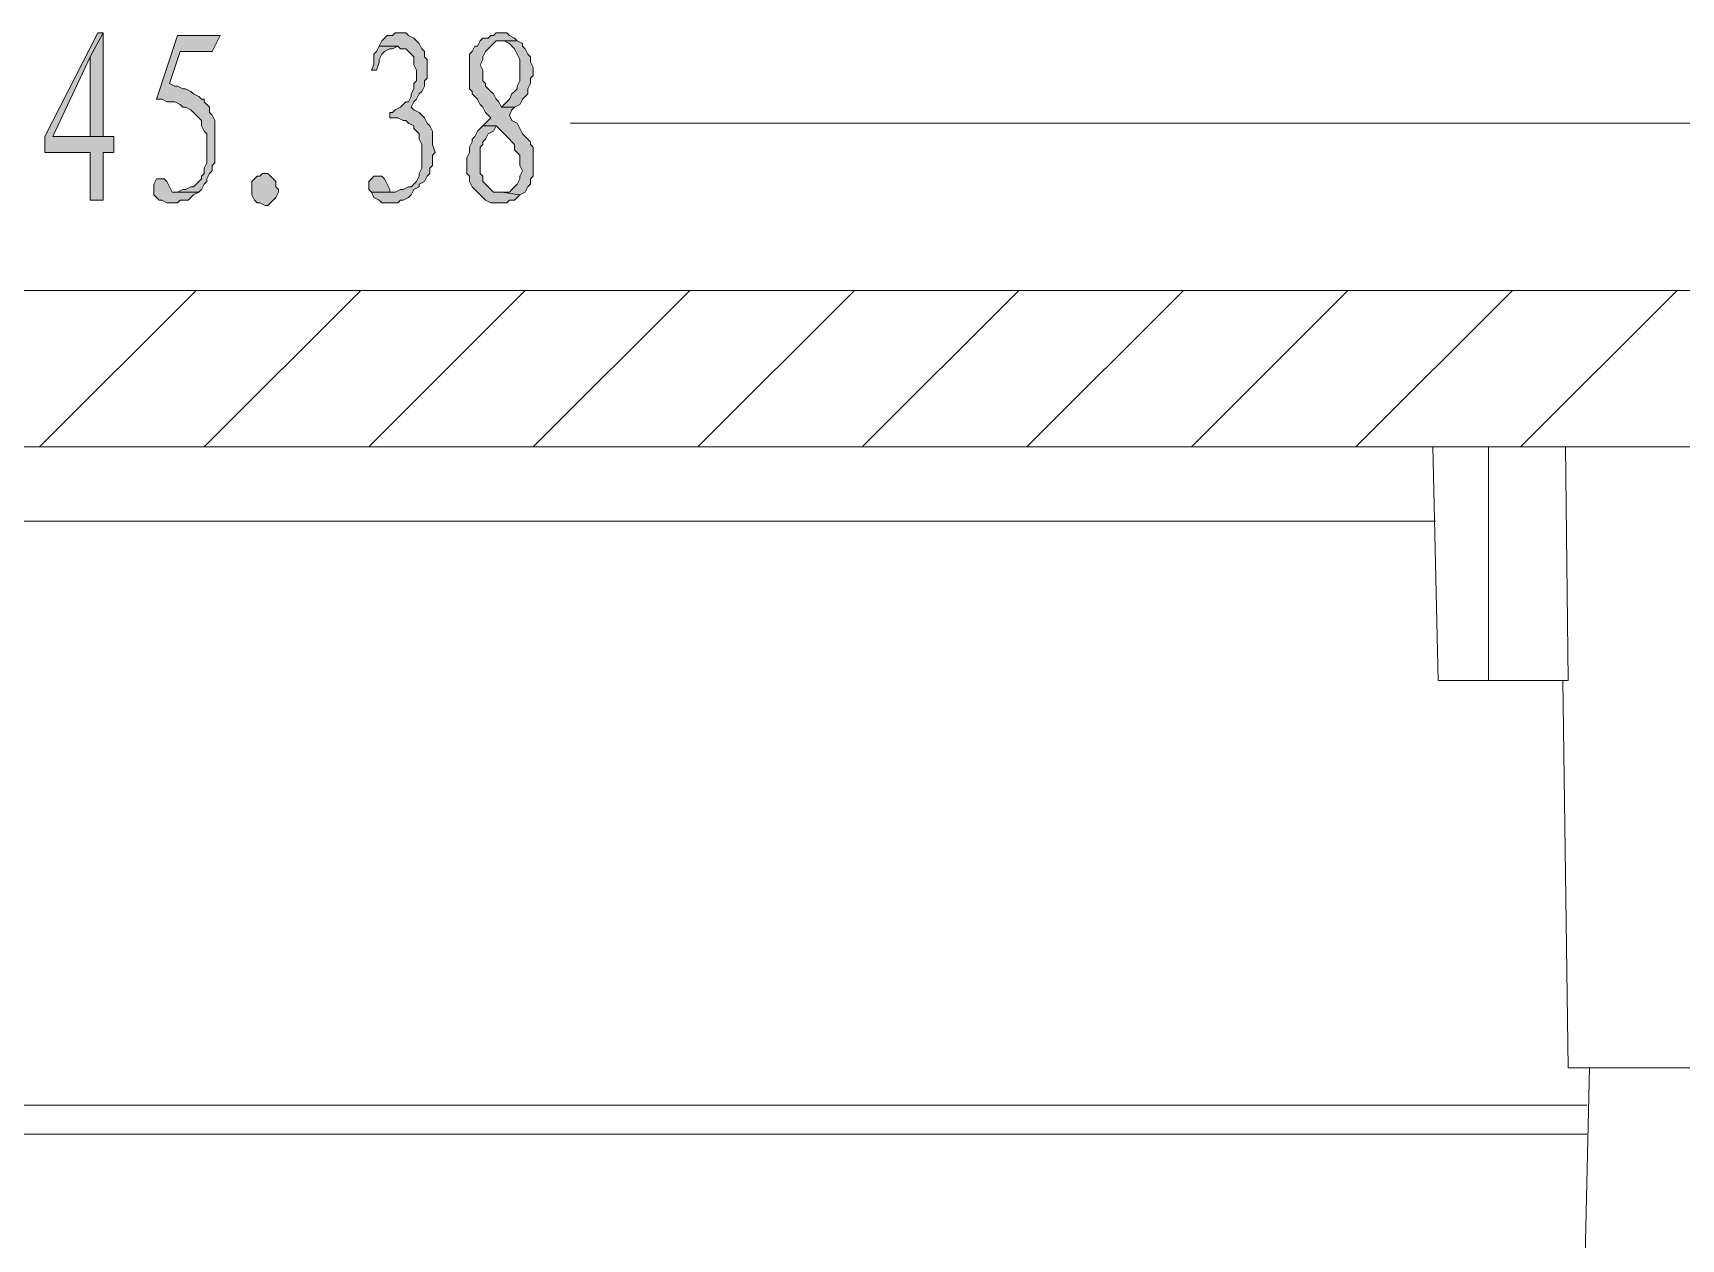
# Model space of a CAD drawing. Header units: millimetres. Extents: x 7 to 289, y 10 to 206.
# Drawn here: x 86.08 to 112.37, y 67.53 to 86.78 of the extents above; entities that cross this region are included whole.
import ezdxf

# ---------------------------------------------------------------- set-up
doc = ezdxf.new("R2010")
doc.units = ezdxf.units.MM

msp = doc.modelspace()

# ---------------------------------------------------------------- hatches: boundary and pattern name
at = {"true_color": 0xdda500}
h = msp.add_hatch(color=42, dxfattribs=at)
h.dxf.hatch_style = 2
h.paths.add_polyline_path([(87.198906, 86.775219), (87.114239, 86.775219), (86.267572, 85.124219), (86.267572, 84.870219), (86.987239, 84.870219), (86.987239, 84.108219), (87.198906, 84.108219), (87.198906, 84.870219), (87.368239, 84.870219), (87.368239, 85.124219), (87.198906, 85.124219), (86.394572, 85.124219), (86.987239, 86.394219)])
h = msp.add_hatch(color=42, dxfattribs=at)
h.dxf.hatch_style = 2
h.paths.add_polyline_path([(87.198906, 86.775219), (86.987239, 86.394219), (86.987239, 85.124219), (86.394572, 85.124219), (87.198906, 85.124219)])
h = msp.add_hatch(color=42, dxfattribs=at)
h.dxf.hatch_style = 2
h.paths.add_polyline_path([(91.940239, 86.775219), (91.855572, 86.775219), (91.813239, 86.732886), (91.728572, 86.732886), (91.686239, 86.690553), (91.643906, 86.648219), (91.601572, 86.563553), (91.897906, 86.563553), (91.940239, 86.521219), (92.024906, 86.521219), (92.067239, 86.478886), (92.109572, 86.436553), (92.151906, 86.394219), (92.151906, 86.351886), (92.151906, 86.267219), (92.194239, 86.182553), (92.194239, 86.097886), (92.194239, 86.013219), (92.151906, 85.970886), (92.151906, 85.886219), (92.109572, 85.801553), (92.109572, 85.759219), (92.067239, 85.674553), (92.024906, 85.674553), (91.982572, 85.632219), (91.940239, 85.589886), (91.855572, 85.547553), (91.813239, 85.505219), (91.770906, 85.505219), (91.770906, 85.420553), (91.813239, 85.420553), (91.897906, 85.420553), (91.982572, 85.378219), (92.024906, 85.378219), (92.067239, 85.335886), (92.151906, 85.293553), (92.151906, 85.251219), (92.194239, 85.208886), (92.236572, 85.166553), (92.236572, 85.081886), (92.278906, 84.997219), (92.278906, 84.954886), (92.278906, 84.870219), (92.278906, 84.785553), (92.278906, 84.700886), (92.278906, 84.616219), (92.236572, 84.531553), (92.236572, 84.489219), (92.194239, 84.404553), (92.151906, 84.362219), (92.109572, 84.319886), (92.067239, 84.319886), (91.982572, 84.277553), (91.940239, 84.277553), (91.855572, 84.235219), (91.770906, 84.235219), (91.474572, 84.235219), (91.516906, 84.150553), (91.601572, 84.108219), (91.643906, 84.065886), (91.728572, 84.065886), (91.770906, 84.065886), (91.813239, 84.065886), (91.897906, 84.065886), (91.940239, 84.108219), (91.982572, 84.108219), (92.067239, 84.150553), (92.109572, 84.192886), (92.151906, 84.277553), (92.236572, 84.319886), (92.236572, 84.362219), (92.321239, 84.404553), (92.363572, 84.489219), (92.405906, 84.531553), (92.405906, 84.616219), (92.448239, 84.658553), (92.448239, 84.743219), (92.448239, 84.827886), (92.490572, 84.870219), (92.448239, 84.997219), (92.448239, 85.081886), (92.448239, 85.124219), (92.448239, 85.208886), (92.405906, 85.293553), (92.363572, 85.335886), (92.321239, 85.420553), (92.278906, 85.462886), (92.236572, 85.505219), (92.151906, 85.547553), (92.109572, 85.589886), (92.151906, 85.674553), (92.194239, 85.716886), (92.236572, 85.801553), (92.278906, 85.843886), (92.321239, 85.928553), (92.321239, 86.013219), (92.363572, 86.055553), (92.363572, 86.140219), (92.363572, 86.182553), (92.363572, 86.267219), (92.363572, 86.351886), (92.321239, 86.394219), (92.321239, 86.478886), (92.278906, 86.521219), (92.236572, 86.605886), (92.194239, 86.648219), (92.151906, 86.690553), (92.067239, 86.732886), (92.024906, 86.775219)])
h = msp.add_hatch(color=42, dxfattribs=at)
h.dxf.hatch_style = 2
h.paths.add_polyline_path([(93.548906, 86.775219), (93.464239, 86.775219), (93.421906, 86.732886), (93.379572, 86.732886), (93.337239, 86.690553), (93.252572, 86.690553), (93.210239, 86.648219), (93.167906, 86.563553), (93.125572, 86.563553), (93.083239, 86.478886), (93.040906, 86.436553), (93.040906, 86.351886), (93.040906, 86.267219), (93.040906, 86.182553), (93.040906, 86.140219), (93.040906, 86.055553), (93.040906, 85.970886), (93.040906, 85.886219), (93.083239, 85.843886), (93.083239, 85.801553), (93.125572, 85.759219), (93.167906, 85.716886), (93.210239, 85.632219), (93.252572, 85.589886), (93.294906, 85.505219), (93.379572, 85.420553), (93.337239, 85.378219), (93.252572, 85.293553), (93.464239, 85.293553), (93.506572, 85.251219), (93.548906, 85.208886), (93.633572, 85.124219), (93.675906, 85.081886), (93.718239, 85.039553), (93.760572, 84.997219), (93.760572, 84.912553), (93.802906, 84.870219), (93.845239, 84.827886), (93.845239, 84.743219), (93.845239, 84.658553), (93.887572, 84.573886), (93.845239, 84.489219), (93.845239, 84.446886), (93.802906, 84.362219), (93.760572, 84.319886), (93.718239, 84.277553), (93.675906, 84.235219), (93.591239, 84.235219), (93.548906, 84.235219), (93.845239, 84.192886), (93.929906, 84.235219), (93.972239, 84.319886), (94.014572, 84.362219), (94.014572, 84.446886), (94.056906, 84.489219), (94.056906, 84.573886), (94.056906, 84.658553), (94.056906, 84.700886), (94.056906, 84.785553), (94.056906, 84.870219), (94.056906, 84.954886), (94.014572, 84.997219), (94.014572, 85.039553), (93.972239, 85.081886), (93.929906, 85.124219), (93.887572, 85.166553), (93.845239, 85.251219), (93.802906, 85.335886), (93.718239, 85.378219), (93.675906, 85.462886), (93.718239, 85.547553), (93.760572, 85.589886), (93.548906, 85.589886), (93.506572, 85.674553), (93.464239, 85.716886), (93.421906, 85.801553), (93.379572, 85.843886), (93.337239, 85.886219), (93.294906, 85.928553), (93.294906, 85.970886), (93.252572, 86.013219), (93.252572, 86.097886), (93.252572, 86.182553), (93.210239, 86.267219), (93.252572, 86.351886), (93.252572, 86.394219), (93.294906, 86.478886), (93.337239, 86.521219), (93.379572, 86.563553), (93.421906, 86.605886), (93.464239, 86.648219), (93.548906, 86.648219), (93.802906, 86.648219), (93.760572, 86.690553), (93.675906, 86.732886), (93.633572, 86.775219)])
h = msp.add_hatch(color=42, dxfattribs=at)
h.dxf.hatch_style = 2
h.paths.add_polyline_path([(89.061572, 86.732886), (88.384239, 86.732886), (88.045572, 85.716886), (88.130239, 85.716886), (88.214906, 85.674553), (88.299572, 85.674553), (88.341906, 85.674553), (88.426572, 85.632219), (88.468906, 85.589886), (88.511239, 85.589886), (88.595906, 85.547553), (88.638239, 85.505219), (88.680572, 85.462886), (88.722906, 85.420553), (88.765239, 85.378219), (88.765239, 85.293553), (88.807572, 85.208886), (88.849906, 85.166553), (88.849906, 85.081886), (88.849906, 84.997219), (88.849906, 84.912553), (88.849906, 84.870219), (88.849906, 84.785553), (88.849906, 84.700886), (88.807572, 84.616219), (88.807572, 84.531553), (88.765239, 84.489219), (88.765239, 84.446886), (88.722906, 84.404553), (88.680572, 84.362219), (88.638239, 84.319886), (88.595906, 84.319886), (88.511239, 84.277553), (88.468906, 84.277553), (88.384239, 84.235219), (88.299572, 84.235219), (88.722906, 84.235219), (88.765239, 84.277553), (88.807572, 84.362219), (88.849906, 84.404553), (88.849906, 84.446886), (88.892239, 84.531553), (88.934572, 84.573886), (88.934572, 84.658553), (88.976906, 84.700886), (88.976906, 84.785553), (88.976906, 84.870219), (88.976906, 84.954886), (88.976906, 85.039553), (88.976906, 85.124219), (88.976906, 85.208886), (88.976906, 85.293553), (88.976906, 85.378219), (88.934572, 85.462886), (88.892239, 85.505219), (88.892239, 85.589886), (88.849906, 85.632219), (88.807572, 85.674553), (88.807572, 85.716886), (88.765239, 85.716886), (88.722906, 85.759219), (88.638239, 85.801553), (88.595906, 85.843886), (88.511239, 85.886219), (88.468906, 85.886219), (88.384239, 85.928553), (88.341906, 85.928553), (88.257239, 85.970886), (88.426572, 86.478886), (88.934572, 86.478886)])
h = msp.add_hatch(color=42, dxfattribs=at)
h.dxf.hatch_style = 2
h.paths.add_polyline_path([(91.601572, 86.563553), (91.559239, 86.478886), (91.516906, 86.436553), (91.516906, 86.351886), (91.516906, 86.267219), (91.474572, 86.182553), (91.559239, 86.182553), (91.601572, 86.309553), (91.601572, 86.351886), (91.643906, 86.436553), (91.686239, 86.478886), (91.770906, 86.521219), (91.813239, 86.521219), (91.897906, 86.563553)])
h = msp.add_hatch(color=42, dxfattribs=at)
h.dxf.hatch_style = 2
h.paths.add_polyline_path([(93.802906, 86.648219), (93.548906, 86.648219), (93.591239, 86.648219), (93.675906, 86.605886), (93.718239, 86.563553), (93.760572, 86.521219), (93.802906, 86.436553), (93.845239, 86.351886), (93.845239, 86.309553), (93.845239, 86.224886), (93.845239, 86.182553), (93.845239, 86.097886), (93.845239, 86.013219), (93.802906, 85.928553), (93.802906, 85.886219), (93.760572, 85.843886), (93.718239, 85.801553), (93.675906, 85.716886), (93.633572, 85.674553), (93.548906, 85.589886), (93.760572, 85.589886), (93.845239, 85.632219), (93.887572, 85.716886), (93.929906, 85.759219), (93.972239, 85.801553), (93.972239, 85.843886), (93.972239, 85.886219), (94.014572, 85.970886), (94.014572, 86.055553), (94.056906, 86.097886), (94.056906, 86.224886), (94.014572, 86.309553), (94.014572, 86.394219), (93.972239, 86.436553), (93.929906, 86.521219), (93.887572, 86.563553), (93.887572, 86.605886)])
h = msp.add_hatch(color=42, dxfattribs=at)
h.dxf.hatch_style = 2
h.paths.add_polyline_path([(93.252572, 85.293553), (93.210239, 85.251219), (93.167906, 85.208886), (93.125572, 85.124219), (93.083239, 85.081886), (93.083239, 85.039553), (93.040906, 84.954886), (93.040906, 84.870219), (92.998572, 84.785553), (92.998572, 84.743219), (92.998572, 84.658553), (92.998572, 84.616219), (92.998572, 84.531553), (93.040906, 84.489219), (93.040906, 84.404553), (93.083239, 84.319886), (93.125572, 84.277553), (93.167906, 84.235219), (93.210239, 84.192886), (93.252572, 84.150553), (93.294906, 84.108219), (93.379572, 84.065886), (93.421906, 84.065886), (93.506572, 84.065886), (93.548906, 84.065886), (93.633572, 84.065886), (93.675906, 84.108219), (93.760572, 84.108219), (93.802906, 84.150553), (93.845239, 84.192886), (93.548906, 84.235219), (93.506572, 84.235219), (93.421906, 84.235219), (93.379572, 84.277553), (93.337239, 84.319886), (93.294906, 84.362219), (93.252572, 84.404553), (93.252572, 84.489219), (93.210239, 84.531553), (93.210239, 84.616219), (93.210239, 84.700886), (93.210239, 84.743219), (93.210239, 84.827886), (93.210239, 84.912553), (93.210239, 84.954886), (93.252572, 84.997219), (93.252572, 85.039553), (93.294906, 85.081886), (93.337239, 85.166553), (93.421906, 85.208886), (93.464239, 85.293553)])
h = msp.add_hatch(color=42, dxfattribs=at)
h.dxf.hatch_style = 2
h.paths.add_polyline_path([(88.130239, 84.446886), (88.045572, 84.446886), (88.003239, 84.362219), (88.003239, 84.277553), (88.003239, 84.192886), (88.045572, 84.150553), (88.087906, 84.108219), (88.130239, 84.108219), (88.214906, 84.065886), (88.299572, 84.065886), (88.384239, 84.065886), (88.426572, 84.108219), (88.468906, 84.108219), (88.553572, 84.108219), (88.595906, 84.150553), (88.638239, 84.192886), (88.722906, 84.235219), (88.299572, 84.235219), (88.257239, 84.319886), (88.214906, 84.404553), (88.172572, 84.446886)])
h = msp.add_hatch(color=42, dxfattribs=at)
h.dxf.hatch_style = 2
h.paths.add_polyline_path([(89.865906, 84.065886), (89.823572, 84.023553), (89.781239, 84.023553), (89.696572, 84.065886), (89.654239, 84.065886), (89.611906, 84.108219), (89.569572, 84.192886), (89.569572, 84.235219), (89.569572, 84.319886), (89.569572, 84.404553), (89.611906, 84.446886), (89.654239, 84.489219), (89.696572, 84.489219), (89.738906, 84.531553), (89.823572, 84.531553), (89.865906, 84.489219), (89.908239, 84.446886), (89.950572, 84.404553), (89.950572, 84.319886), (89.992906, 84.277553), (89.992906, 84.235219), (89.950572, 84.150553), (89.908239, 84.108219)])
h = msp.add_hatch(color=42, dxfattribs=at)
h.dxf.hatch_style = 2
h.paths.add_polyline_path([(91.559239, 84.489219), (91.516906, 84.489219), (91.474572, 84.446886), (91.432239, 84.404553), (91.432239, 84.319886), (91.432239, 84.277553), (91.474572, 84.235219), (91.770906, 84.235219), (91.770906, 84.277553), (91.728572, 84.362219), (91.686239, 84.446886), (91.643906, 84.489219)])

# ---------------------------------------------------------------- linework, layer by layer
at = {"color": 42, "lineweight": 0, "true_color": 0xdda500}
for points in [[(87.198906, 86.775219), (87.114239, 86.775219), (86.267572, 85.124219), (86.267572, 84.870219), (86.987239, 84.870219), (86.987239, 84.108219), (87.198906, 84.108219), (87.198906, 84.870219), (87.368239, 84.870219), (87.368239, 85.124219), (87.198906, 85.124219), (86.394572, 85.124219), (86.987239, 86.394219)], [(87.198906, 86.775219), (86.987239, 86.394219), (86.987239, 85.124219), (86.394572, 85.124219), (87.198906, 85.124219)], [(91.940239, 86.775219), (91.855572, 86.775219), (91.813239, 86.732886), (91.728572, 86.732886), (91.686239, 86.690553), (91.643906, 86.648219), (91.601572, 86.563553), (91.897906, 86.563553), (91.940239, 86.521219), (92.024906, 86.521219), (92.067239, 86.478886), (92.109572, 86.436553), (92.151906, 86.394219), (92.151906, 86.351886), (92.151906, 86.267219), (92.194239, 86.182553), (92.194239, 86.097886), (92.194239, 86.013219), (92.151906, 85.970886), (92.151906, 85.886219), (92.109572, 85.801553), (92.109572, 85.759219), (92.067239, 85.674553), (92.024906, 85.674553), (91.982572, 85.632219), (91.940239, 85.589886), (91.855572, 85.547553), (91.813239, 85.505219), (91.770906, 85.505219), (91.770906, 85.420553), (91.813239, 85.420553), (91.897906, 85.420553), (91.982572, 85.378219), (92.024906, 85.378219), (92.067239, 85.335886), (92.151906, 85.293553), (92.151906, 85.251219), (92.194239, 85.208886), (92.236572, 85.166553), (92.236572, 85.081886), (92.278906, 84.997219), (92.278906, 84.954886), (92.278906, 84.870219), (92.278906, 84.785553), (92.278906, 84.700886), (92.278906, 84.616219), (92.236572, 84.531553), (92.236572, 84.489219), (92.194239, 84.404553), (92.151906, 84.362219), (92.109572, 84.319886), (92.067239, 84.319886), (91.982572, 84.277553), (91.940239, 84.277553), (91.855572, 84.235219), (91.770906, 84.235219), (91.474572, 84.235219), (91.516906, 84.150553), (91.601572, 84.108219), (91.643906, 84.065886), (91.728572, 84.065886), (91.770906, 84.065886), (91.813239, 84.065886), (91.897906, 84.065886), (91.940239, 84.108219), (91.982572, 84.108219), (92.067239, 84.150553), (92.109572, 84.192886), (92.151906, 84.277553), (92.236572, 84.319886), (92.236572, 84.362219), (92.321239, 84.404553), (92.363572, 84.489219), (92.405906, 84.531553), (92.405906, 84.616219), (92.448239, 84.658553), (92.448239, 84.743219), (92.448239, 84.827886), (92.490572, 84.870219), (92.448239, 84.997219), (92.448239, 85.081886), (92.448239, 85.124219), (92.448239, 85.208886), (92.405906, 85.293553), (92.363572, 85.335886), (92.321239, 85.420553), (92.278906, 85.462886), (92.236572, 85.505219), (92.151906, 85.547553), (92.109572, 85.589886), (92.151906, 85.674553), (92.194239, 85.716886), (92.236572, 85.801553), (92.278906, 85.843886), (92.321239, 85.928553), (92.321239, 86.013219), (92.363572, 86.055553), (92.363572, 86.140219), (92.363572, 86.182553), (92.363572, 86.267219), (92.363572, 86.351886), (92.321239, 86.394219), (92.321239, 86.478886), (92.278906, 86.521219), (92.236572, 86.605886), (92.194239, 86.648219), (92.151906, 86.690553), (92.067239, 86.732886), (92.024906, 86.775219)], [(93.548906, 86.775219), (93.464239, 86.775219), (93.421906, 86.732886), (93.379572, 86.732886), (93.337239, 86.690553), (93.252572, 86.690553), (93.210239, 86.648219), (93.167906, 86.563553), (93.125572, 86.563553), (93.083239, 86.478886), (93.040906, 86.436553), (93.040906, 86.351886), (93.040906, 86.267219), (93.040906, 86.182553), (93.040906, 86.140219), (93.040906, 86.055553), (93.040906, 85.970886), (93.040906, 85.886219), (93.083239, 85.843886), (93.083239, 85.801553), (93.125572, 85.759219), (93.167906, 85.716886), (93.210239, 85.632219), (93.252572, 85.589886), (93.294906, 85.505219), (93.379572, 85.420553), (93.337239, 85.378219), (93.252572, 85.293553), (93.464239, 85.293553), (93.506572, 85.251219), (93.548906, 85.208886), (93.633572, 85.124219), (93.675906, 85.081886), (93.718239, 85.039553), (93.760572, 84.997219), (93.760572, 84.912553), (93.802906, 84.870219), (93.845239, 84.827886), (93.845239, 84.743219), (93.845239, 84.658553), (93.887572, 84.573886), (93.845239, 84.489219), (93.845239, 84.446886), (93.802906, 84.362219), (93.760572, 84.319886), (93.718239, 84.277553), (93.675906, 84.235219), (93.591239, 84.235219), (93.548906, 84.235219), (93.845239, 84.192886), (93.929906, 84.235219), (93.972239, 84.319886), (94.014572, 84.362219), (94.014572, 84.446886), (94.056906, 84.489219), (94.056906, 84.573886), (94.056906, 84.658553), (94.056906, 84.700886), (94.056906, 84.785553), (94.056906, 84.870219), (94.056906, 84.954886), (94.014572, 84.997219), (94.014572, 85.039553), (93.972239, 85.081886), (93.929906, 85.124219), (93.887572, 85.166553), (93.845239, 85.251219), (93.802906, 85.335886), (93.718239, 85.378219), (93.675906, 85.462886), (93.718239, 85.547553), (93.760572, 85.589886), (93.548906, 85.589886), (93.506572, 85.674553), (93.464239, 85.716886), (93.421906, 85.801553), (93.379572, 85.843886), (93.337239, 85.886219), (93.294906, 85.928553), (93.294906, 85.970886), (93.252572, 86.013219), (93.252572, 86.097886), (93.252572, 86.182553), (93.210239, 86.267219), (93.252572, 86.351886), (93.252572, 86.394219), (93.294906, 86.478886), (93.337239, 86.521219), (93.379572, 86.563553), (93.421906, 86.605886), (93.464239, 86.648219), (93.548906, 86.648219), (93.802906, 86.648219), (93.760572, 86.690553), (93.675906, 86.732886), (93.633572, 86.775219)], [(89.061572, 86.732886), (88.384239, 86.732886), (88.045572, 85.716886), (88.130239, 85.716886), (88.214906, 85.674553), (88.299572, 85.674553), (88.341906, 85.674553), (88.426572, 85.632219), (88.468906, 85.589886), (88.511239, 85.589886), (88.595906, 85.547553), (88.638239, 85.505219), (88.680572, 85.462886), (88.722906, 85.420553), (88.765239, 85.378219), (88.765239, 85.293553), (88.807572, 85.208886), (88.849906, 85.166553), (88.849906, 85.081886), (88.849906, 84.997219), (88.849906, 84.912553), (88.849906, 84.870219), (88.849906, 84.785553), (88.849906, 84.700886), (88.807572, 84.616219), (88.807572, 84.531553), (88.765239, 84.489219), (88.765239, 84.446886), (88.722906, 84.404553), (88.680572, 84.362219), (88.638239, 84.319886), (88.595906, 84.319886), (88.511239, 84.277553), (88.468906, 84.277553), (88.384239, 84.235219), (88.299572, 84.235219), (88.722906, 84.235219), (88.765239, 84.277553), (88.807572, 84.362219), (88.849906, 84.404553), (88.849906, 84.446886), (88.892239, 84.531553), (88.934572, 84.573886), (88.934572, 84.658553), (88.976906, 84.700886), (88.976906, 84.785553), (88.976906, 84.870219), (88.976906, 84.954886), (88.976906, 85.039553), (88.976906, 85.124219), (88.976906, 85.208886), (88.976906, 85.293553), (88.976906, 85.378219), (88.934572, 85.462886), (88.892239, 85.505219), (88.892239, 85.589886), (88.849906, 85.632219), (88.807572, 85.674553), (88.807572, 85.716886), (88.765239, 85.716886), (88.722906, 85.759219), (88.638239, 85.801553), (88.595906, 85.843886), (88.511239, 85.886219), (88.468906, 85.886219), (88.384239, 85.928553), (88.341906, 85.928553), (88.257239, 85.970886), (88.426572, 86.478886), (88.934572, 86.478886)], [(91.601572, 86.563553), (91.559239, 86.478886), (91.516906, 86.436553), (91.516906, 86.351886), (91.516906, 86.267219), (91.474572, 86.182553), (91.559239, 86.182553), (91.601572, 86.309553), (91.601572, 86.351886), (91.643906, 86.436553), (91.686239, 86.478886), (91.770906, 86.521219), (91.813239, 86.521219), (91.897906, 86.563553)], [(93.802906, 86.648219), (93.548906, 86.648219), (93.591239, 86.648219), (93.675906, 86.605886), (93.718239, 86.563553), (93.760572, 86.521219), (93.802906, 86.436553), (93.845239, 86.351886), (93.845239, 86.309553), (93.845239, 86.224886), (93.845239, 86.182553), (93.845239, 86.097886), (93.845239, 86.013219), (93.802906, 85.928553), (93.802906, 85.886219), (93.760572, 85.843886), (93.718239, 85.801553), (93.675906, 85.716886), (93.633572, 85.674553), (93.548906, 85.589886), (93.760572, 85.589886), (93.845239, 85.632219), (93.887572, 85.716886), (93.929906, 85.759219), (93.972239, 85.801553), (93.972239, 85.843886), (93.972239, 85.886219), (94.014572, 85.970886), (94.014572, 86.055553), (94.056906, 86.097886), (94.056906, 86.224886), (94.014572, 86.309553), (94.014572, 86.394219), (93.972239, 86.436553), (93.929906, 86.521219), (93.887572, 86.563553), (93.887572, 86.605886)], [(93.252572, 85.293553), (93.210239, 85.251219), (93.167906, 85.208886), (93.125572, 85.124219), (93.083239, 85.081886), (93.083239, 85.039553), (93.040906, 84.954886), (93.040906, 84.870219), (92.998572, 84.785553), (92.998572, 84.743219), (92.998572, 84.658553), (92.998572, 84.616219), (92.998572, 84.531553), (93.040906, 84.489219), (93.040906, 84.404553), (93.083239, 84.319886), (93.125572, 84.277553), (93.167906, 84.235219), (93.210239, 84.192886), (93.252572, 84.150553), (93.294906, 84.108219), (93.379572, 84.065886), (93.421906, 84.065886), (93.506572, 84.065886), (93.548906, 84.065886), (93.633572, 84.065886), (93.675906, 84.108219), (93.760572, 84.108219), (93.802906, 84.150553), (93.845239, 84.192886), (93.548906, 84.235219), (93.506572, 84.235219), (93.421906, 84.235219), (93.379572, 84.277553), (93.337239, 84.319886), (93.294906, 84.362219), (93.252572, 84.404553), (93.252572, 84.489219), (93.210239, 84.531553), (93.210239, 84.616219), (93.210239, 84.700886), (93.210239, 84.743219), (93.210239, 84.827886), (93.210239, 84.912553), (93.210239, 84.954886), (93.252572, 84.997219), (93.252572, 85.039553), (93.294906, 85.081886), (93.337239, 85.166553), (93.421906, 85.208886), (93.464239, 85.293553)], [(88.130239, 84.446886), (88.045572, 84.446886), (88.003239, 84.362219), (88.003239, 84.277553), (88.003239, 84.192886), (88.045572, 84.150553), (88.087906, 84.108219), (88.130239, 84.108219), (88.214906, 84.065886), (88.299572, 84.065886), (88.384239, 84.065886), (88.426572, 84.108219), (88.468906, 84.108219), (88.553572, 84.108219), (88.595906, 84.150553), (88.638239, 84.192886), (88.722906, 84.235219), (88.299572, 84.235219), (88.257239, 84.319886), (88.214906, 84.404553), (88.172572, 84.446886)], [(89.865906, 84.065886), (89.823572, 84.023553), (89.781239, 84.023553), (89.696572, 84.065886), (89.654239, 84.065886), (89.611906, 84.108219), (89.569572, 84.192886), (89.569572, 84.235219), (89.569572, 84.319886), (89.569572, 84.404553), (89.611906, 84.446886), (89.654239, 84.489219), (89.696572, 84.489219), (89.738906, 84.531553), (89.823572, 84.531553), (89.865906, 84.489219), (89.908239, 84.446886), (89.950572, 84.404553), (89.950572, 84.319886), (89.992906, 84.277553), (89.992906, 84.235219), (89.950572, 84.150553), (89.908239, 84.108219)], [(91.559239, 84.489219), (91.516906, 84.489219), (91.474572, 84.446886), (91.432239, 84.404553), (91.432239, 84.319886), (91.432239, 84.277553), (91.474572, 84.235219), (91.770906, 84.235219), (91.770906, 84.277553), (91.728572, 84.362219), (91.686239, 84.446886), (91.643906, 84.489219)]]:
    msp.add_lwpolyline(points, close=True, dxfattribs=at)
at = {"color": 3, "lineweight": 0, "true_color": 0x00ff00}
msp.add_lwpolyline([(115.985572, 85.335886), (94.649572, 85.335886)], dxfattribs=at)
at = {"color": 7, "lineweight": 0}
for points in [[(63.449906, 82.668886), (116.874572, 82.668886)], [(121.107906, 67.809886), (120.599906, 79.112886), (120.557572, 79.451553), (120.515239, 79.790219), (120.388239, 80.128886), (120.261239, 80.467553), (120.134239, 80.806219), (119.922572, 81.102553), (119.710906, 81.356553), (119.456906, 81.610553), (119.202906, 81.864553), (118.906572, 82.076219), (118.610239, 82.245553), (118.271572, 82.372553), (117.932906, 82.499553), (117.594239, 82.584219), (117.255572, 82.626553), (116.874572, 82.668886), (63.449906, 82.668886)], [(59.724572, 79.112886), (59.216572, 67.809886), (61.714239, 67.809886), (62.179906, 78.985886), (62.222239, 79.239886), (62.306906, 79.451553), (62.433906, 79.663219), (62.560906, 79.832553), (62.772572, 80.001886), (62.984239, 80.086553), (63.195906, 80.171219), (63.449906, 80.171219), (116.874572, 80.171219)], [(63.449906, 80.171219), (116.874572, 80.171219)], [(108.407906, 80.171219), (108.492572, 76.445886)], [(109.296906, 76.445886), (109.296906, 80.171219)], [(110.566906, 76.445886), (110.524572, 80.171219)], [(108.450239, 78.985886), (68.868572, 78.985886)], [(110.566906, 76.445886), (108.492572, 76.445886)], [(110.482239, 76.445886), (110.566906, 70.265219)], [(117.382572, 70.265219), (110.566906, 70.265219)], [(110.820906, 66.582219), (110.905572, 70.265219)], [(110.863239, 69.672553), (62.391572, 69.672553)], [(62.984239, 69.206886), (110.863239, 69.206886)]]:
    msp.add_lwpolyline(points, dxfattribs=at)
at = {"color": 40, "lineweight": 0, "true_color": 0xffbf00}
for points in [[(88.680572, 82.668886), (86.182906, 80.171219)], [(91.305239, 82.668886), (88.807572, 80.171219)], [(93.929906, 82.668886), (91.432239, 80.171219)], [(96.554572, 82.668886), (94.056906, 80.171219)], [(99.179239, 82.668886), (96.681572, 80.171219)], [(101.803906, 82.668886), (99.306239, 80.171219)], [(104.428572, 82.668886), (101.930906, 80.171219)], [(107.053239, 82.668886), (104.555572, 80.171219)], [(109.677906, 82.668886), (107.180239, 80.171219)], [(112.302572, 82.668886), (109.804906, 80.171219)]]:
    msp.add_lwpolyline(points, dxfattribs=at)

doc.saveas('drawing.dxf')
